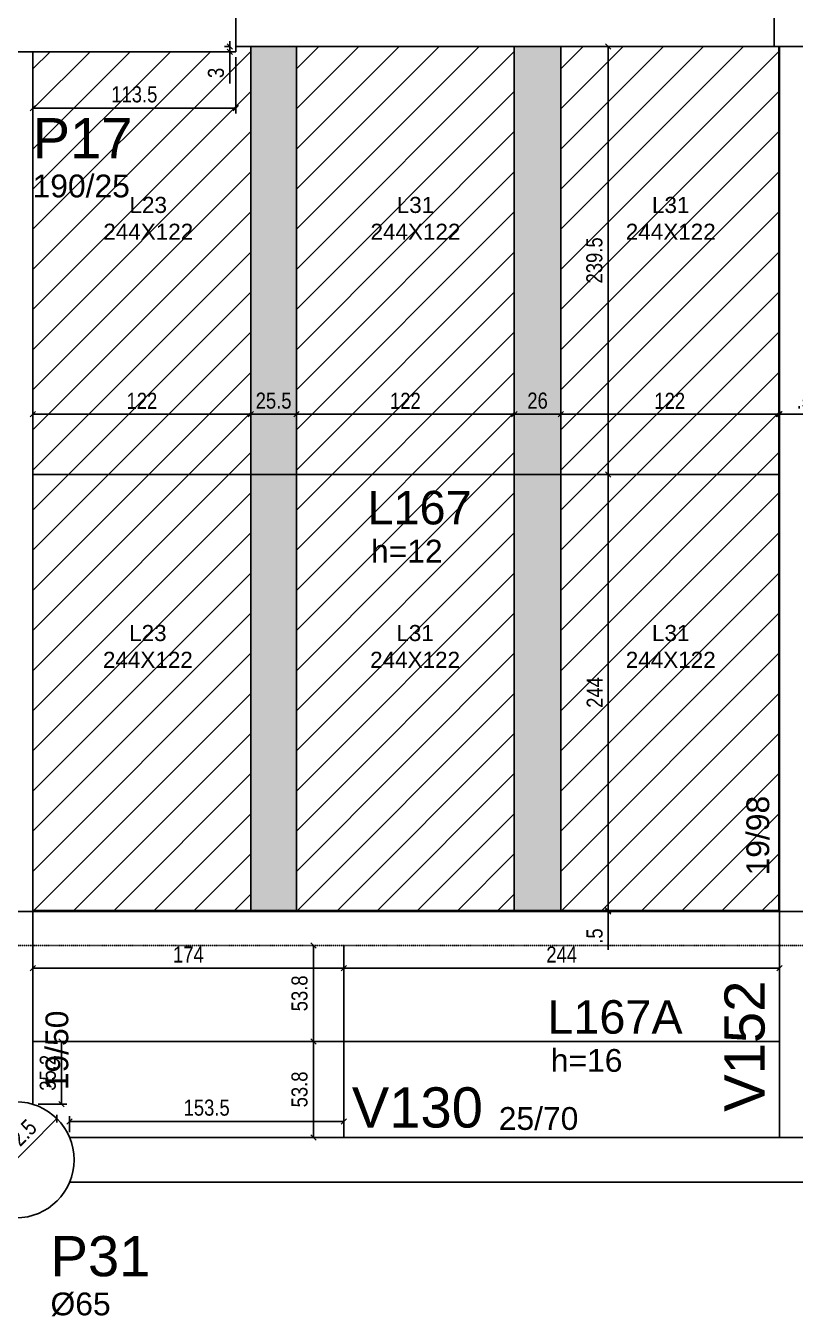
# Model space of a CAD drawing. Header units: millimetres. Extents: x 3165 to 9493, y 682 to 4304.
# Drawn here: x 4576 to 5007, y 1940 to 2662 of the extents above; entities that cross this region are included whole.
import ezdxf

# ---------------------------------------------------------------- set-up
doc = ezdxf.new("R2010")
doc.units = ezdxf.units.MM
doc.linetypes.add('HIDDEN2', pattern=[0.1875, 0.125, -0.0625])
for name, color, linetype in [('1', 3, 'Continuous'), ('210', 3, 'HIDDEN2'), ('212', 3, 'Continuous'), ('213', 3, 'Continuous'), ('216', 3, 'Continuous'), ('220', 5, 'Continuous'), ('222', 6, 'Continuous'), ('226', 4, 'Continuous'), ('233', 6, 'Continuous'), ('AUX00', 7, 'Continuous'), ('COTA', 2, 'Continuous'), ('Painéis', 200, 'Continuous')]:
    doc.layers.add(name, color=color, linetype=linetype)
doc.layers.add('Hachura', color=251, linetype='Continuous', lineweight=9)
doc.layers.add('REAPROVEITAMENTO', color=251, linetype='Continuous', lineweight=9)
doc.styles.add('COTA TECNICA-50', font='techl___.ttf', dxfattribs={"height": 9})
doc.styles.get("Standard").update_dxf_attribs({"font": 'arial.ttf'})
doc.dimstyles.new('COTA PAINEL-50', dxfattribs={"dimtxt": 9, "dimasz": 3, "dimexe": 3, "dimexo": 3, "dimgap": 3, "dimtad": 1, "dimdec": 1, "dimzin": 12, "dimdsep": 46, "dimtxsty": 'COTA TECNICA-50', "dimblk1": 'OBLIQUE', "dimblk2": 'OBLIQUE', "dimsah": 1, "dimcen": 0.9, "dimclrd": 4, "dimclre": 4, "dimclrt": 240, "dimadec": 1, "dimazin": 3, "dimtfac": 1, "dimtdec": 1, "dimtmove": 0, "dimatfit": 3, "dimfxl": 1, "dimtolj": 1, "dimtzin": 12, "dimarcsym": 0})

# ---------------------------------------------------------------- blocks, each defined once
blk = doc.blocks.new('_Oblique')
at = {"color": 0, "linetype": 'ByBlock', "lineweight": -2}
blk.add_line((-0.5, -0.5), (0.5, 0.5), dxfattribs=at)
blk = doc.blocks.new('*D637')
at = {"layer": 'COTA', "color": 4, "lineweight": -2, "transparency": 16777216}
blk.add_line((4579.78, 2444.44), (4701.78, 2444.44), dxfattribs=at)
at = {"layer": 'Defpoints', "color": 0, "transparency": 16777216}
for p in [(4579.78, 2444.44), (4701.78, 2444.44), (4701.78, 2444.44)]:
    blk.add_point(p, dxfattribs=at)
at = {"layer": 'COTA', "color": 4, "lineweight": -2, "transparency": 16777216, "xscale": 3, "yscale": 3, "zscale": 3, "rotation": 180}
blk.add_blockref('_Oblique', (4579.78, 2444.44), dxfattribs=at)
at = {"layer": 'COTA', "color": 4, "lineweight": -2, "transparency": 16777216, "xscale": 3, "yscale": 3, "zscale": 3}
blk.add_blockref('_Oblique', (4701.78, 2444.44), dxfattribs=at)
at = {"layer": 'COTA', "color": 240, "transparency": 16777216, "insert": (4640.78, 2451.99), "char_height": 9, "attachment_point": 5, "style": 'COTA TECNICA-50'}
blk.add_mtext('\\A1;122', dxfattribs=at)
blk = doc.blocks.new('*D638')
at = {"layer": 'COTA', "color": 4, "lineweight": -2, "transparency": 16777216}
blk.add_line((4701.78, 2444.44), (4727.28, 2444.44), dxfattribs=at)
at = {"layer": 'Defpoints', "color": 0, "transparency": 16777216}
for p in [(4701.78, 2444.44), (4727.28, 2444.44), (4727.28, 2444.44)]:
    blk.add_point(p, dxfattribs=at)
at = {"layer": 'COTA', "color": 4, "lineweight": -2, "transparency": 16777216, "xscale": 3, "yscale": 3, "zscale": 3, "rotation": 180}
blk.add_blockref('_Oblique', (4701.78, 2444.44), dxfattribs=at)
at = {"layer": 'COTA', "color": 4, "lineweight": -2, "transparency": 16777216, "xscale": 3, "yscale": 3, "zscale": 3}
blk.add_blockref('_Oblique', (4727.28, 2444.44), dxfattribs=at)
at = {"layer": 'COTA', "color": 240, "transparency": 16777216, "insert": (4714.53, 2452.03), "char_height": 9, "attachment_point": 5, "style": 'COTA TECNICA-50'}
blk.add_mtext('\\A1;25.5', dxfattribs=at)
blk = doc.blocks.new('*D639')
at = {"layer": 'COTA', "color": 4, "lineweight": -2, "transparency": 16777216}
for p, q in [((4727.28, 2444.44), (4849.28, 2444.44)), ((4849.28, 2447.23), (4849.28, 2447.44))]:
    blk.add_line(p, q, dxfattribs=at)
at = {"layer": 'Defpoints', "color": 0, "transparency": 16777216}
for p in [(4727.28, 2444.44), (4849.28, 2444.44), (4849.28, 2444.23)]:
    blk.add_point(p, dxfattribs=at)
at = {"layer": 'COTA', "color": 4, "lineweight": -2, "transparency": 16777216, "xscale": 3, "yscale": 3, "zscale": 3, "rotation": 180}
blk.add_blockref('_Oblique', (4727.28, 2444.44), dxfattribs=at)
at = {"layer": 'COTA', "color": 4, "lineweight": -2, "transparency": 16777216, "xscale": 3, "yscale": 3, "zscale": 3}
blk.add_blockref('_Oblique', (4849.28, 2444.44), dxfattribs=at)
at = {"layer": 'COTA', "color": 240, "transparency": 16777216, "insert": (4788.28, 2451.99), "char_height": 9, "attachment_point": 5, "style": 'COTA TECNICA-50'}
blk.add_mtext('\\A1;122', dxfattribs=at)
blk = doc.blocks.new('*D640')
at = {"layer": 'COTA', "color": 4, "lineweight": -2, "transparency": 16777216}
for p, q in [((4849.28, 2447.23), (4849.28, 2447.44)), ((4849.28, 2444.44), (4875.28, 2444.44)), ((4875.28, 2445.98), (4875.28, 2447.44))]:
    blk.add_line(p, q, dxfattribs=at)
at = {"layer": 'Defpoints', "color": 0, "transparency": 16777216}
for p in [(4849.28, 2444.23), (4875.28, 2444.44), (4875.28, 2442.98)]:
    blk.add_point(p, dxfattribs=at)
at = {"layer": 'COTA', "color": 4, "lineweight": -2, "transparency": 16777216, "xscale": 3, "yscale": 3, "zscale": 3, "rotation": 180}
blk.add_blockref('_Oblique', (4849.28, 2444.44), dxfattribs=at)
at = {"layer": 'COTA', "color": 4, "lineweight": -2, "transparency": 16777216, "xscale": 3, "yscale": 3, "zscale": 3}
blk.add_blockref('_Oblique', (4875.28, 2444.44), dxfattribs=at)
at = {"layer": 'COTA', "color": 240, "transparency": 16777216, "insert": (4862.28, 2452.03), "char_height": 9, "attachment_point": 5, "style": 'COTA TECNICA-50'}
blk.add_mtext('\\A1;26', dxfattribs=at)
blk = doc.blocks.new('*D641')
at = {"layer": 'COTA', "color": 4, "lineweight": -2, "transparency": 16777216}
for p, q in [((4875.28, 2445.98), (4875.28, 2447.44)), ((4875.28, 2444.44), (4997.28, 2444.44)), ((4997.28, 2446.31), (4997.28, 2447.44))]:
    blk.add_line(p, q, dxfattribs=at)
at = {"layer": 'Defpoints', "color": 0, "transparency": 16777216}
for p in [(4875.28, 2442.98), (4997.28, 2444.44), (4997.28, 2443.31)]:
    blk.add_point(p, dxfattribs=at)
at = {"layer": 'COTA', "color": 4, "lineweight": -2, "transparency": 16777216, "xscale": 3, "yscale": 3, "zscale": 3, "rotation": 180}
blk.add_blockref('_Oblique', (4875.28, 2444.44), dxfattribs=at)
at = {"layer": 'COTA', "color": 4, "lineweight": -2, "transparency": 16777216, "xscale": 3, "yscale": 3, "zscale": 3}
blk.add_blockref('_Oblique', (4997.28, 2444.44), dxfattribs=at)
at = {"layer": 'COTA', "color": 240, "transparency": 16777216, "insert": (4936.28, 2451.99), "char_height": 9, "attachment_point": 5, "style": 'COTA TECNICA-50'}
blk.add_mtext('\\A1;122', dxfattribs=at)
blk = doc.blocks.new('*D642')
at = {"layer": 'COTA', "color": 4, "lineweight": -2, "transparency": 16777216}
for p, q in [((4997.28, 2444.44), (4994.28, 2444.44)), ((4997.28, 2444.44), (4997.78, 2444.44)), ((4997.78, 2444.44), (5019.37, 2444.44))]:
    blk.add_line(p, q, dxfattribs=at)
at = {"layer": 'Defpoints', "color": 0, "transparency": 16777216}
for p in [(4997.28, 2444.44), (4997.78, 2444.44), (4997.78, 2444.44)]:
    blk.add_point(p, dxfattribs=at)
at = {"layer": 'COTA', "color": 4, "lineweight": -2, "transparency": 16777216, "xscale": 3, "yscale": 3, "zscale": 3}
blk.add_blockref('_Oblique', (4997.28, 2444.44), dxfattribs=at)
at = {"layer": 'COTA', "color": 4, "lineweight": -2, "transparency": 16777216, "xscale": 3, "yscale": 3, "zscale": 3, "rotation": 180}
blk.add_blockref('_Oblique', (4997.78, 2444.44), dxfattribs=at)
at = {"layer": 'COTA', "color": 240, "transparency": 16777216, "insert": (5011.57, 2452.03), "char_height": 9, "attachment_point": 5, "style": 'COTA TECNICA-50'}
blk.add_mtext('\\A1;.5', dxfattribs=at)
blk = doc.blocks.new('*D643')
at = {"layer": 'COTA', "color": 4, "lineweight": -2, "transparency": 16777216}
for p, q in [((4901.84, 2650.3), (4901.84, 2410.8)), ((4904.58, 2650.3), (4904.84, 2650.3))]:
    blk.add_line(p, q, dxfattribs=at)
at = {"layer": 'Defpoints', "color": 0, "transparency": 16777216}
for p in [(4901.58, 2650.3), (4901.84, 2410.8), (4901.84, 2410.8)]:
    blk.add_point(p, dxfattribs=at)
at = {"layer": 'COTA', "color": 4, "lineweight": -2, "transparency": 16777216, "xscale": 3, "yscale": 3, "zscale": 3}
for p, rotation in [((4901.84, 2650.3), 90), ((4901.84, 2410.8), 270)]:
    blk.add_blockref('_Oblique', p, dxfattribs=dict(at, rotation=rotation))
at = {"layer": 'COTA', "color": 240, "transparency": 16777216, "insert": (4894.12, 2530.55), "char_height": 9, "attachment_point": 5, "rotation": 90, "style": 'COTA TECNICA-50'}
blk.add_mtext('\\A1;239.5', dxfattribs=at)
blk = doc.blocks.new('*D644')
at = {"layer": 'COTA', "color": 4, "lineweight": -2, "transparency": 16777216}
for p, q in [((4901.84, 2410.8), (4901.84, 2166.8)), ((4904.58, 2410.8), (4904.84, 2410.8)), ((4904.58, 2166.8), (4904.84, 2166.8))]:
    blk.add_line(p, q, dxfattribs=at)
at = {"layer": 'Defpoints', "color": 0, "transparency": 16777216}
for p in [(4901.58, 2410.8), (4901.58, 2166.8), (4901.84, 2166.8)]:
    blk.add_point(p, dxfattribs=at)
at = {"layer": 'COTA', "color": 4, "lineweight": -2, "transparency": 16777216, "xscale": 3, "yscale": 3, "zscale": 3}
for p, rotation in [((4901.84, 2410.8), 90), ((4901.84, 2166.8), 270)]:
    blk.add_blockref('_Oblique', p, dxfattribs=dict(at, rotation=rotation))
at = {"layer": 'COTA', "color": 240, "transparency": 16777216, "insert": (4894.28, 2288.8), "char_height": 9, "attachment_point": 5, "rotation": 90, "style": 'COTA TECNICA-50'}
blk.add_mtext('\\A1;244', dxfattribs=at)
blk = doc.blocks.new('*D645')
at = {"layer": 'COTA', "color": 4, "lineweight": -2, "transparency": 16777216}
for p, q in [((4901.84, 2166.8), (4901.84, 2169.8)), ((4901.84, 2166.8), (4901.84, 2166.3)), ((4901.84, 2166.3), (4901.84, 2144.71))]:
    blk.add_line(p, q, dxfattribs=at)
at = {"layer": 'Defpoints', "color": 0, "transparency": 16777216}
for p in [(4901.84, 2166.8), (4901.84, 2166.3), (4901.84, 2166.3)]:
    blk.add_point(p, dxfattribs=at)
at = {"layer": 'COTA', "color": 4, "lineweight": -2, "transparency": 16777216, "xscale": 3, "yscale": 3, "zscale": 3}
for p, rotation in [((4901.84, 2166.8), 270), ((4901.84, 2166.3), 90)]:
    blk.add_blockref('_Oblique', p, dxfattribs=dict(at, rotation=rotation))
at = {"layer": 'COTA', "color": 240, "transparency": 16777216, "insert": (4894.24, 2152.51), "char_height": 9, "attachment_point": 5, "rotation": 90, "style": 'COTA TECNICA-50'}
blk.add_mtext('\\A1;.5', dxfattribs=at)
blk = doc.blocks.new('*D737')
at = {"layer": 'COTA', "color": 4, "lineweight": -2, "transparency": 16777216}
for p, q in [((4690.28, 2650.3), (4686.97, 2650.3)), ((4689.97, 2650.3), (4689.97, 2653.3)), ((4689.97, 2650.3), (4689.97, 2647.3)), ((4690.28, 2647.3), (4686.97, 2647.3)), ((4689.97, 2647.3), (4689.97, 2629.6))]:
    blk.add_line(p, q, dxfattribs=at)
at = {"layer": 'Defpoints', "color": 0, "transparency": 16777216}
for p in [(4693.28, 2650.3), (4689.97, 2647.3), (4693.28, 2647.3)]:
    blk.add_point(p, dxfattribs=at)
at = {"layer": 'COTA', "color": 4, "lineweight": -2, "transparency": 16777216, "xscale": 3, "yscale": 3, "zscale": 3}
for p, rotation in [((4689.97, 2650.3), 270), ((4689.97, 2647.3), 90)]:
    blk.add_blockref('_Oblique', p, dxfattribs=dict(at, rotation=rotation))
at = {"layer": 'COTA', "color": 240, "transparency": 16777216, "insert": (4682.27, 2635.45), "char_height": 9, "attachment_point": 5, "rotation": 90, "style": 'COTA TECNICA-50'}
blk.add_mtext('\\A1;3', dxfattribs=at)
blk = doc.blocks.new('*D738')
at = {"layer": 'COTA', "color": 4, "lineweight": -2, "transparency": 16777216}
for p, q in [((4579.78, 2644.3), (4579.78, 2612.71)), ((4693.28, 2644.3), (4693.28, 2612.71)), ((4693.28, 2615.71), (4579.78, 2615.71))]:
    blk.add_line(p, q, dxfattribs=at)
at = {"layer": 'Defpoints', "color": 0, "transparency": 16777216}
for p in [(4579.78, 2647.3), (4693.28, 2647.3), (4579.78, 2615.71)]:
    blk.add_point(p, dxfattribs=at)
at = {"layer": 'COTA', "color": 4, "lineweight": -2, "transparency": 16777216, "xscale": 3, "yscale": 3, "zscale": 3, "rotation": 180}
blk.add_blockref('_Oblique', (4579.78, 2615.71), dxfattribs=at)
at = {"layer": 'COTA', "color": 4, "lineweight": -2, "transparency": 16777216, "xscale": 3, "yscale": 3, "zscale": 3}
blk.add_blockref('_Oblique', (4693.28, 2615.71), dxfattribs=at)
at = {"layer": 'COTA', "color": 240, "transparency": 16777216, "insert": (4636.53, 2623.41), "char_height": 9, "attachment_point": 5, "style": 'COTA TECNICA-50'}
blk.add_mtext('\\A1;113.5', dxfattribs=at)
blk = doc.blocks.new('*D569')
at = {"layer": 'COTA', "color": 4, "lineweight": -2, "transparency": 16777216}
blk.add_line((4736.76, 2147.3), (4736.76, 2093.55), dxfattribs=at)
at = {"layer": 'Defpoints', "color": 0, "transparency": 16777216}
for p in [(4736.76, 2147.3), (4736.76, 2093.55), (4736.76, 2093.55)]:
    blk.add_point(p, dxfattribs=at)
at = {"layer": 'COTA', "color": 4, "lineweight": -2, "transparency": 16777216, "xscale": 3, "yscale": 3, "zscale": 3}
for p, rotation in [((4736.76, 2147.3), 90), ((4736.76, 2093.55), 270)]:
    blk.add_blockref('_Oblique', p, dxfattribs=dict(at, rotation=rotation))
at = {"layer": 'COTA', "color": 240, "transparency": 16777216, "insert": (4729.05, 2120.43), "char_height": 9, "attachment_point": 5, "rotation": 90, "style": 'COTA TECNICA-50'}
blk.add_mtext('\\A1;53.8', dxfattribs=at)
blk = doc.blocks.new('*D570')
at = {"layer": 'COTA', "color": 4, "lineweight": -2, "transparency": 16777216}
blk.add_line((4736.76, 2093.55), (4736.76, 2039.8), dxfattribs=at)
at = {"layer": 'Defpoints', "color": 0, "transparency": 16777216}
for p in [(4736.76, 2093.55), (4736.76, 2039.8), (4736.76, 2039.8)]:
    blk.add_point(p, dxfattribs=at)
at = {"layer": 'COTA', "color": 4, "lineweight": -2, "transparency": 16777216, "xscale": 3, "yscale": 3, "zscale": 3}
for p, rotation in [((4736.76, 2093.55), 90), ((4736.76, 2039.8), 270)]:
    blk.add_blockref('_Oblique', p, dxfattribs=dict(at, rotation=rotation))
at = {"layer": 'COTA', "color": 240, "transparency": 16777216, "insert": (4729.05, 2066.68), "char_height": 9, "attachment_point": 5, "rotation": 90, "style": 'COTA TECNICA-50'}
blk.add_mtext('\\A1;53.8', dxfattribs=at)
blk = doc.blocks.new('*D751')
at = {"layer": 'COTA', "color": 4, "lineweight": -2, "transparency": 16777216}
for p, q in [((4582.78, 2093.55), (4598.83, 2093.55)), ((4595.83, 2093.55), (4595.83, 2058.38)), ((4582.78, 2058.38), (4598.83, 2058.38))]:
    blk.add_line(p, q, dxfattribs=at)
at = {"layer": 'Defpoints', "color": 0, "transparency": 16777216}
for p in [(4579.78, 2093.55), (4579.78, 2058.38), (4595.83, 2058.38)]:
    blk.add_point(p, dxfattribs=at)
at = {"layer": 'COTA', "color": 4, "lineweight": -2, "transparency": 16777216, "xscale": 3, "yscale": 3, "zscale": 3}
for p, rotation in [((4595.83, 2093.55), 90), ((4595.83, 2058.38), 270)]:
    blk.add_blockref('_Oblique', p, dxfattribs=dict(at, rotation=rotation))
at = {"layer": 'COTA', "color": 240, "transparency": 16777216, "insert": (4588.13, 2075.97), "char_height": 9, "attachment_point": 5, "rotation": 90, "style": 'COTA TECNICA-50'}
blk.add_mtext('\\A1;35.2', dxfattribs=at)
blk = doc.blocks.new('*D752')
at = {"layer": 'COTA', "color": 4, "lineweight": -2, "transparency": 16777216}
for p, q in [((4600.28, 2042.8), (4600.28, 2051.76)), ((4753.78, 2042.8), (4753.78, 2051.76)), ((4600.28, 2048.76), (4753.78, 2048.76))]:
    blk.add_line(p, q, dxfattribs=at)
at = {"layer": 'Defpoints', "color": 0, "transparency": 16777216}
for p in [(4753.78, 2048.76), (4600.28, 2039.8), (4753.78, 2039.8)]:
    blk.add_point(p, dxfattribs=at)
at = {"layer": 'COTA', "color": 4, "lineweight": -2, "transparency": 16777216, "xscale": 3, "yscale": 3, "zscale": 3, "rotation": 180}
blk.add_blockref('_Oblique', (4600.28, 2048.76), dxfattribs=at)
at = {"layer": 'COTA', "color": 4, "lineweight": -2, "transparency": 16777216, "xscale": 3, "yscale": 3, "zscale": 3}
blk.add_blockref('_Oblique', (4753.78, 2048.76), dxfattribs=at)
at = {"layer": 'COTA', "color": 240, "transparency": 16777216, "insert": (4677.03, 2056.45), "char_height": 9, "attachment_point": 5, "style": 'COTA TECNICA-50'}
blk.add_mtext('\\A1;153.5', dxfattribs=at)
blk = doc.blocks.new('*D753')
at = {"layer": 'COTA', "color": 4, "lineweight": -2, "transparency": 16777216}
blk.add_line((4997.78, 2134.61), (4753.78, 2134.61), dxfattribs=at)
at = {"layer": 'Defpoints', "color": 0, "transparency": 16777216}
for p in [(4753.78, 2134.61), (4753.78, 2134.61), (4997.78, 2134.61)]:
    blk.add_point(p, dxfattribs=at)
at = {"layer": 'COTA', "color": 4, "lineweight": -2, "transparency": 16777216, "xscale": 3, "yscale": 3, "zscale": 3, "rotation": 180}
blk.add_blockref('_Oblique', (4753.78, 2134.61), dxfattribs=at)
at = {"layer": 'COTA', "color": 4, "lineweight": -2, "transparency": 16777216, "xscale": 3, "yscale": 3, "zscale": 3}
blk.add_blockref('_Oblique', (4997.78, 2134.61), dxfattribs=at)
at = {"layer": 'COTA', "color": 240, "transparency": 16777216, "insert": (4875.78, 2142.18), "char_height": 9, "attachment_point": 5, "style": 'COTA TECNICA-50'}
blk.add_mtext('\\A1;244', dxfattribs=at)
blk = doc.blocks.new('*D754')
at = {"layer": 'COTA', "color": 4, "lineweight": -2, "transparency": 16777216}
blk.add_line((4753.78, 2134.61), (4579.78, 2134.61), dxfattribs=at)
at = {"layer": 'Defpoints', "color": 0, "transparency": 16777216}
for p in [(4579.78, 2134.61), (4579.78, 2134.61), (4753.78, 2134.61)]:
    blk.add_point(p, dxfattribs=at)
at = {"layer": 'COTA', "color": 4, "lineweight": -2, "transparency": 16777216, "xscale": 3, "yscale": 3, "zscale": 3, "rotation": 180}
blk.add_blockref('_Oblique', (4579.78, 2134.61), dxfattribs=at)
at = {"layer": 'COTA', "color": 4, "lineweight": -2, "transparency": 16777216, "xscale": 3, "yscale": 3, "zscale": 3}
blk.add_blockref('_Oblique', (4753.78, 2134.61), dxfattribs=at)
at = {"layer": 'COTA', "color": 240, "transparency": 16777216, "insert": (4666.78, 2142.18), "char_height": 9, "attachment_point": 5, "style": 'COTA TECNICA-50'}
blk.add_mtext('\\A1;174', dxfattribs=at)
blk = doc.blocks.new('*D760')
at = {"layer": 'COTA', "color": 4, "lineweight": -2, "transparency": 16777216}
blk.add_line((4561.71, 2018.66), (4593.16, 2050.38), dxfattribs=at)
at = {"layer": 'Defpoints', "color": 0, "transparency": 16777216}
for p in [(4593.16, 2050.38), (4570.28, 2027.3)]:
    blk.add_point(p, dxfattribs=at)
at = {"layer": 'COTA', "color": 4, "lineweight": -2, "transparency": 16777216, "xscale": 3, "yscale": 3, "zscale": 3, "rotation": 45.24832607997843}
blk.add_blockref('_Oblique', (4593.16, 2050.38), dxfattribs=at)
at = {"layer": 'COTA', "color": 240, "transparency": 16777216, "insert": (4569.85, 2037.81), "char_height": 9, "attachment_point": 5, "rotation": 45.24833, "style": 'COTA TECNICA-50'}
blk.add_mtext('\\A1;R32.5', dxfattribs=at)

msp = doc.modelspace()

# ---------------------------------------------------------------- hatches: boundary and pattern name
at = {"layer": 'Hachura', "linetype": 'ByBlock'}
h = msp.add_hatch(color=256, dxfattribs=at)
h.dxf.hatch_style = 1
h.paths.add_polyline_path([(4727.28, 2650.3), (4701.78, 2650.3), (4701.78, 2166.8), (4727.28, 2166.8)])
h = msp.add_hatch(color=256, dxfattribs=at)
h.dxf.hatch_style = 1
h.paths.add_polyline_path([(4875.28, 2650.3), (4849.28, 2650.3), (4849.28, 2166.8), (4875.28, 2166.8)])
at = {"layer": 'REAPROVEITAMENTO', "linetype": 'ByBlock'}
h = msp.add_hatch(dxfattribs=at)
h.set_pattern_fill('ANSI31', color=256, scale=5, style=2)
h.set_pattern_definition([(45, (-1836.133, 83.33), (-11.22532, 11.22532), [])])
h.paths.add_polyline_path([(4693.28, 2650.3), (4693.28, 2647.3), (4579.78, 2647.3), (4579.78, 2166.8), (4701.78, 2166.8), (4701.78, 2650.3)])
h = msp.add_hatch(dxfattribs=at)
h.set_pattern_fill('ANSI31', color=256, scale=5, style=2)
h.set_pattern_definition([(45, (-1688.633, 83.33), (-11.22532, 11.22532), [])])
h.paths.add_polyline_path([(4849.28, 2650.3), (4727.28, 2650.3), (4727.28, 2166.8), (4849.28, 2166.8)])
h = msp.add_hatch(dxfattribs=at)
h.set_pattern_fill('ANSI31', color=256, scale=5, style=2)
h.set_pattern_definition([(45, (-1540.633, 83.33), (-11.22532, 11.22532), [])])
h.paths.add_polyline_path([(4997.28, 2650.3), (4875.28, 2650.3), (4875.28, 2166.8), (4997.28, 2166.8)])

# ---------------------------------------------------------------- linework, layer by layer
at = {"layer": '1'}
for p, q in [((4693.28, 2650.3), (4994.78, 2650.3)), ((4997.78, 2039.8), (4997.78, 2650.3)), ((4579.78, 2058.06), (4579.78, 2647.3)), ((5869.28, 2166.3), (4001.28, 2166.3)), ((4600.28, 2039.8), (5395.35, 2039.8)), ((4600.28, 2014.8), (5395.35, 2014.8))]:
    msp.add_line(p, q, dxfattribs=at)
at = {"layer": '210'}
msp.add_line((5850.28, 2147.3), (4001.28, 2147.3), dxfattribs=at)
at = {"layer": '222'}
for points in [[(4994.78, 2650.3), (5019.78, 2650.3), (5019.78, 2760.3), (4994.78, 2760.3), (4994.78, 2650.3)], [(4693.28, 2647.3), (4693.28, 2672.3), (4503.28, 2672.3), (4503.28, 2647.3), (4693.28, 2647.3)]]:
    msp.add_lwpolyline(points, dxfattribs=at)
msp.add_circle((4570.28, 2027.3), 32.5, dxfattribs=at)
at = {"layer": 'Painéis'}
for p, q in [((4701.78, 2166.8), (4701.78, 2650.3)), ((4727.28, 2166.8), (4727.28, 2650.3)), ((4849.28, 2166.8), (4849.28, 2650.3)), ((4875.28, 2166.8), (4875.28, 2650.3)), ((4997.28, 2166.8), (4997.28, 2650.3)), ((4579.78, 2410.8), (4997.28, 2410.8)), ((4579.78, 2166.8), (4997.28, 2166.8)), ((4753.78, 2147.3), (4753.78, 2039.8)), ((4997.79, 2093.55), (4579.78, 2093.55))]:
    msp.add_line(p, q, dxfattribs=at)

# ---------------------------------------------------------------- texts
at = {"layer": '212'}
for s, p in [('19/98', (4991.96, 2186.41)), ('19/50', (4599.55, 2066.24))]:
    msp.add_text(s, height=12.75, rotation=90, dxfattribs=at).set_placement(p)
msp.add_text('25/70', height=12.75, dxfattribs=at).set_placement((4840.57, 2044.06))
at = {"layer": '213'}
for s, p in [('190/25', (4579.58, 2565.81)), ('%%c65', (4589.62, 1940.3))]:
    msp.add_text(s, height=12.75, dxfattribs=at).set_placement(p)
at = {"layer": '216'}
for s, p in [('h=12', (4769.02, 2361.5)), ('h=16', (4869.7, 2076.55))]:
    msp.add_text(s, height=12.75, dxfattribs=at).set_placement(p)
at = {"layer": '220'}
for s, p in [('P17', (4579.58, 2587.68)), ('P31', (4589.62, 1962.16))]:
    msp.add_text(s, height=22.5, dxfattribs=at).set_placement(p)
at = {"layer": '226'}
for s, p in [('L167', (4767.1, 2382.83)), ('L167A', (4867.77, 2097.88))]:
    msp.add_text(s, height=18.75, dxfattribs=at).set_placement(p)
at = {"layer": '233'}
msp.add_text('V152', height=22.5, rotation=90, dxfattribs=at).set_placement((4989.4, 2054.18))
msp.add_text('V130', height=22.5, dxfattribs=at).set_placement((4758.29, 2045.37))
at = {"layer": 'AUX00', "char_height": 9, "attachment_point": 1}
for s, insert in [('\\pxqc;L23 ^J244X122', (4582.79, 2566.08)), ('\\pxqc;L31 ^J244X122', (4732.38, 2566.08)), ('\\pxqc;L31 ^J244X122', (4875.28, 2566.08)), ('\\pxqc;L23^J244X122', (4582.57, 2326.56)), ('\\pxqc;L31 ^J244X122', (4732.16, 2326.56)), ('\\pxqc;L31 ^J244X122', (4875.28, 2326.56))]:
    msp.add_mtext_dynamic_manual_height_columns(s, width=123.1041, gutter_width=12.5, heights=[0], dxfattribs=dict(at, insert=insert))

# ---------------------------------------------------------------- dimensions: what is measured, and where the dimension line sits
at = {"layer": 'COTA'}
for base, p1, p2, picture, middle in [((4689.97, 2647.3), (4693.28, 2650.3), (4693.28, 2647.3), '*D737', (4682.27, 2635.45)), ((4901.84, 2410.8), (4901.58, 2650.3), (4901.84, 2410.8), '*D643', (4894.12, 2530.55)), ((4901.84, 2166.8), (4901.58, 2410.8), (4901.58, 2166.8), '*D644', (4894.28, 2288.8)), ((4901.84, 2166.3), (4901.84, 2166.8), (4901.84, 2166.3), '*D645', (4894.24, 2152.51)), ((4736.76453, 2093.55371), (4736.76453, 2147.30373), (4736.76453, 2093.55371), '*D569', (4729.04743, 2120.42872)), ((4595.83, 2058.38), (4579.78, 2093.55), (4579.78, 2058.38), '*D751', (4588.13, 2075.97)), ((4736.76453, 2039.80369), (4736.76453, 2093.55371), (4736.76453, 2039.80369), '*D570', (4729.04743, 2066.6787))]:
    dim = msp.add_linear_dim(base=base, p1=p1, p2=p2, angle=90, dimstyle='COTA PAINEL-50', dxfattribs=at)
    dim.commit()
    dim.dimension.update_dxf_attribs({"geometry": picture, "text_midpoint": middle})
for base, p1, p2, picture, middle in [((4579.78, 2615.71), (4693.28, 2647.3), (4579.78, 2647.3), '*D738', (4636.53, 2623.41)), ((4701.78, 2444.44), (4579.78, 2444.44), (4701.78, 2444.44), '*D637', (4640.78, 2451.99)), ((4997.78, 2444.44), (4997.28, 2444.44), (4997.78, 2444.44), '*D642', (5011.57, 2452.03)), ((4579.78, 2134.61), (4753.78, 2134.61), (4579.78, 2134.61), '*D754', (4666.78, 2142.18)), ((4753.78, 2134.61), (4997.78, 2134.61), (4753.78, 2134.61), '*D753', (4875.78, 2142.18)), ((4753.78, 2048.76), (4600.28, 2039.8), (4753.78, 2039.8), '*D752', (4677.03, 2056.45))]:
    dim = msp.add_linear_dim(base=base, p1=p1, p2=p2, dimstyle='COTA PAINEL-50', dxfattribs=at)
    dim.commit()
    dim.dimension.update_dxf_attribs({"geometry": picture, "text_midpoint": middle})
dim = msp.add_linear_dim(base=(4727.28, 2444.44), p1=(4701.78, 2444.44), p2=(4727.28, 2444.44), dimstyle='COTA PAINEL-50', dxfattribs=at)
dim.commit()
dim.dimension.update_dxf_attribs({"geometry": '*D638', "text_midpoint": (4714.53, 2444.44), "dimtype": 160})
for base, p1, p2, picture, middle in [((4849.28, 2444.44), (4727.28, 2444.44), (4849.28, 2444.23), '*D639', (4788.28, 2451.99)), ((4875.28, 2444.44), (4849.28, 2444.23), (4875.28, 2442.98), '*D640', (4862.28, 2452.03)), ((4997.28, 2444.44), (4875.28, 2442.98), (4997.28, 2443.31), '*D641', (4936.28, 2451.99))]:
    dim = msp.add_linear_dim(base=base, p1=p1, p2=p2, dimstyle='COTA PAINEL-50', override={"dimtmove": 1}, dxfattribs=at)
    dim.commit()
    dim.dimension.update_dxf_attribs({"geometry": picture, "text_midpoint": middle})
dim = msp.add_radius_dim(center=(4570.28, 2027.3), mpoint=(4593.16, 2050.38), dimstyle='COTA PAINEL-50', dxfattribs=at)
dim.commit()
dim.dimension.update_dxf_attribs({"geometry": '*D760', "text_midpoint": (4575.32, 2032.39), "dimtype": 164})

doc.saveas('drawing.dxf')
